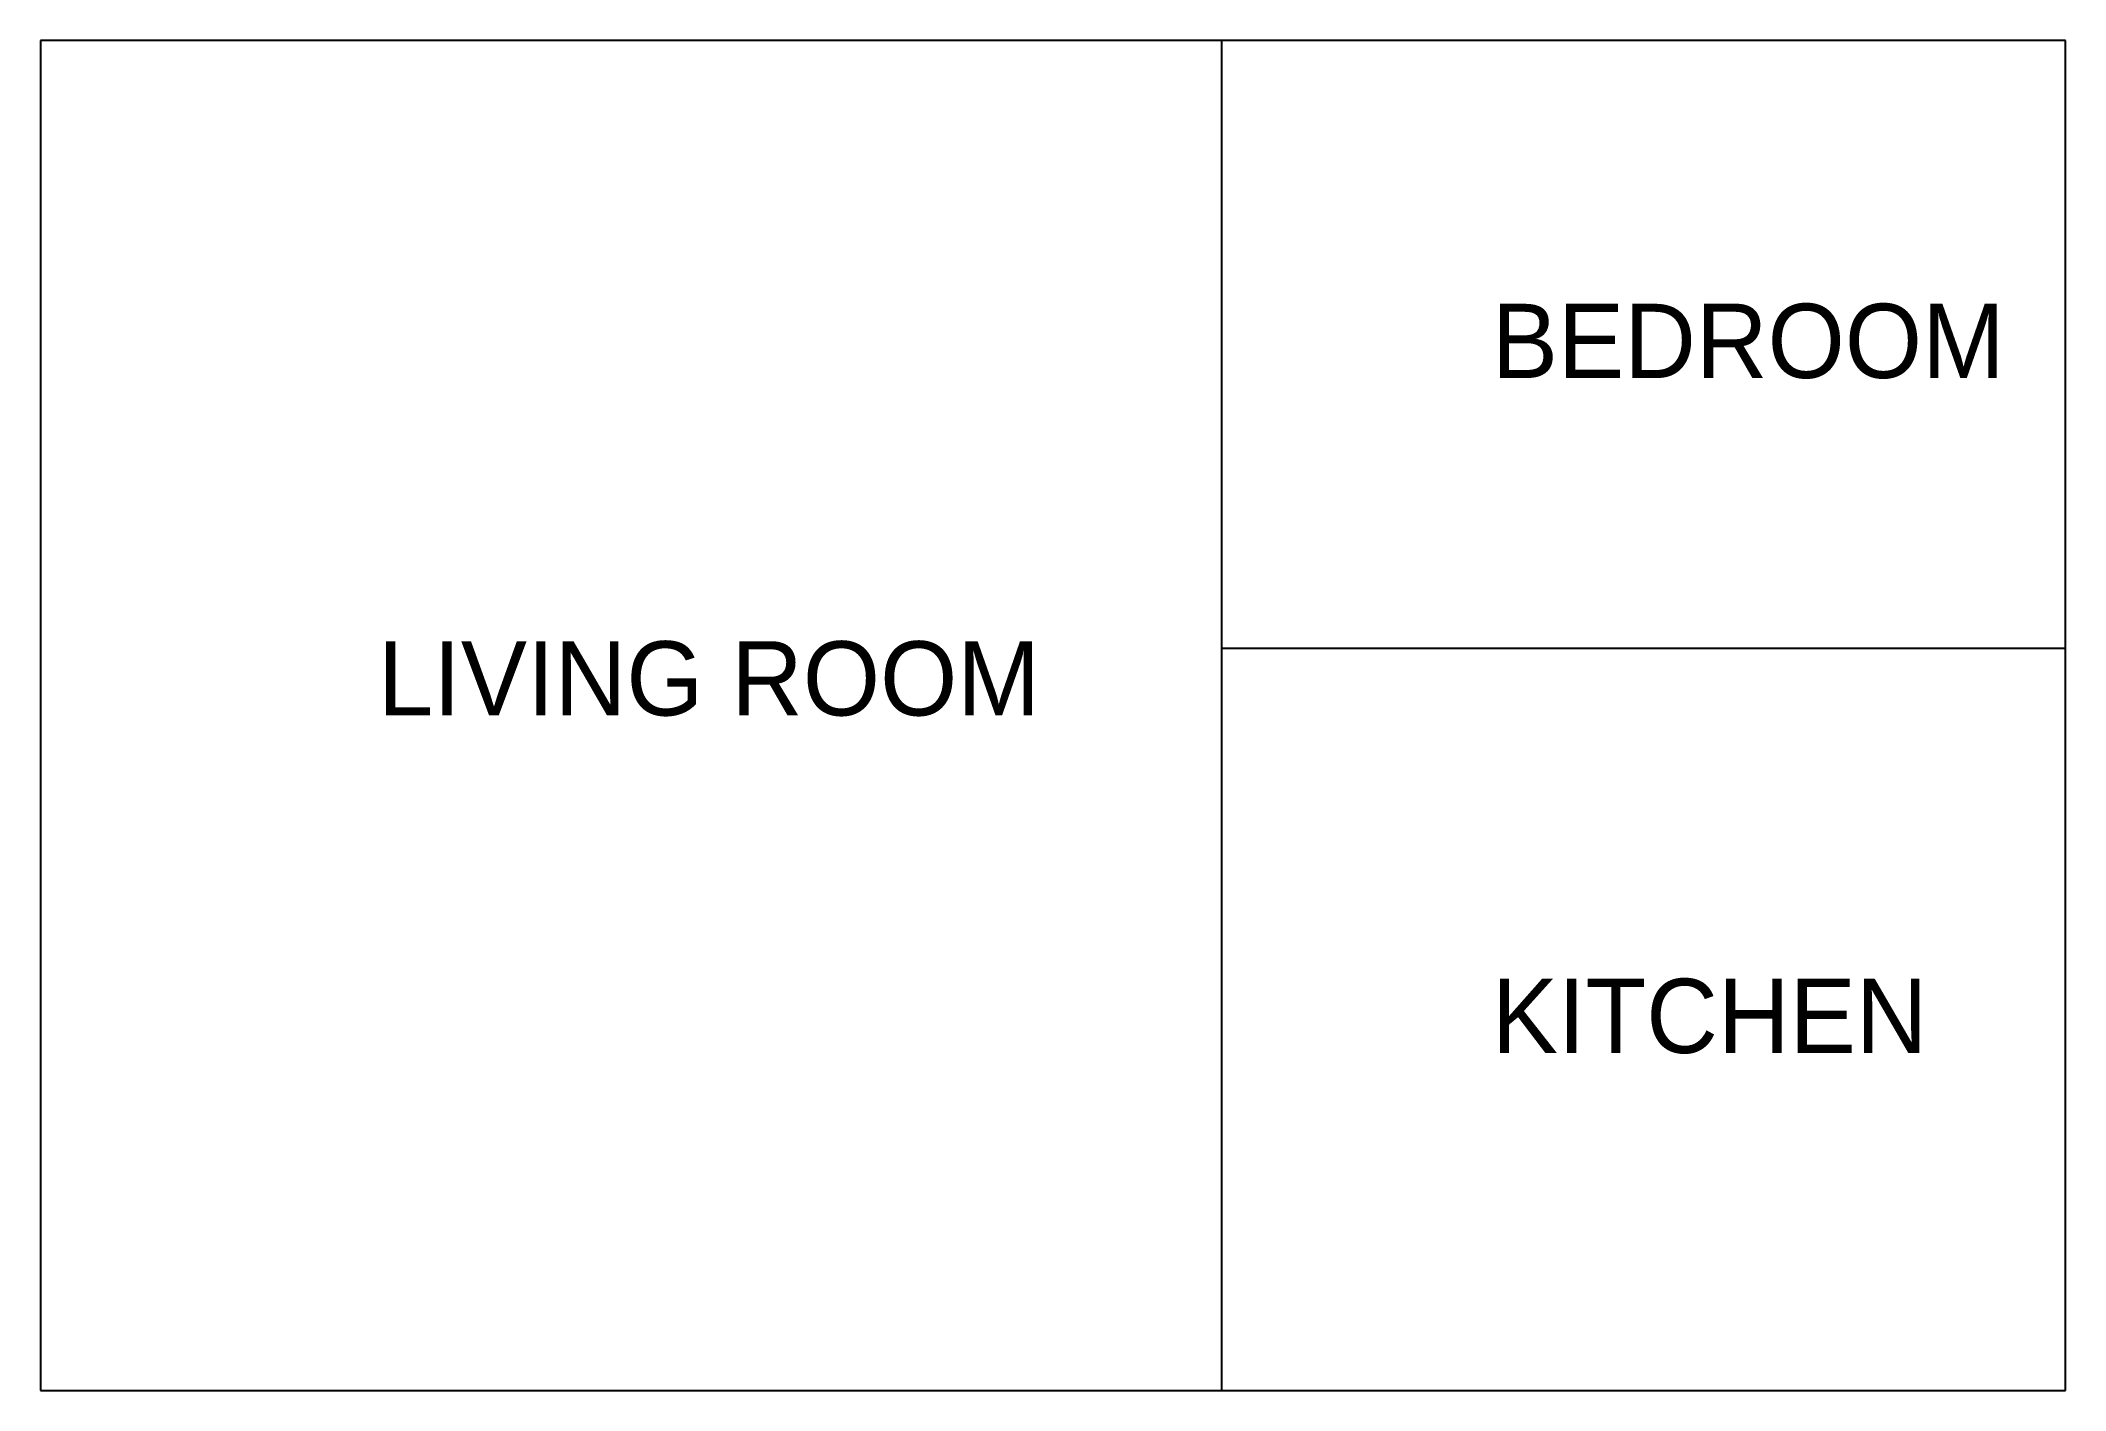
# Model space of a CAD drawing. Header units: millimetres. Extents: x 0 to 6000, y 0 to 4000.
import ezdxf

# ---------------------------------------------------------------- set-up
doc = ezdxf.new("R2010")
doc.units = ezdxf.units.MM

msp = doc.modelspace()

# ---------------------------------------------------------------- linework, layer by layer
at = {"layer": 'EXTERNAL_WALLS'}
for p, q in [((6000, 4000), (0, 4000)), ((0, 4000), (0, 0)), ((6000, 0), (6000, 4000)), ((0, 0), (6000, 0))]:
    msp.add_line(p, q, dxfattribs=at)
at = {"layer": 'INTERNAL_WALLS'}
for p, q in [((3500, 0), (3500, 4000)), ((3500, 2200), (6000, 2200))]:
    msp.add_line(p, q, dxfattribs=at)

# ---------------------------------------------------------------- texts
at = {"layer": 'ROOM_NAMES'}
for s, p in [('BEDROOM', (4300, 3000)), ('LIVING ROOM', (1000, 2000)), ('KITCHEN', (4300, 1000))]:
    msp.add_text(s, height=220, dxfattribs=at).set_placement(p)

doc.saveas('drawing.dxf')
